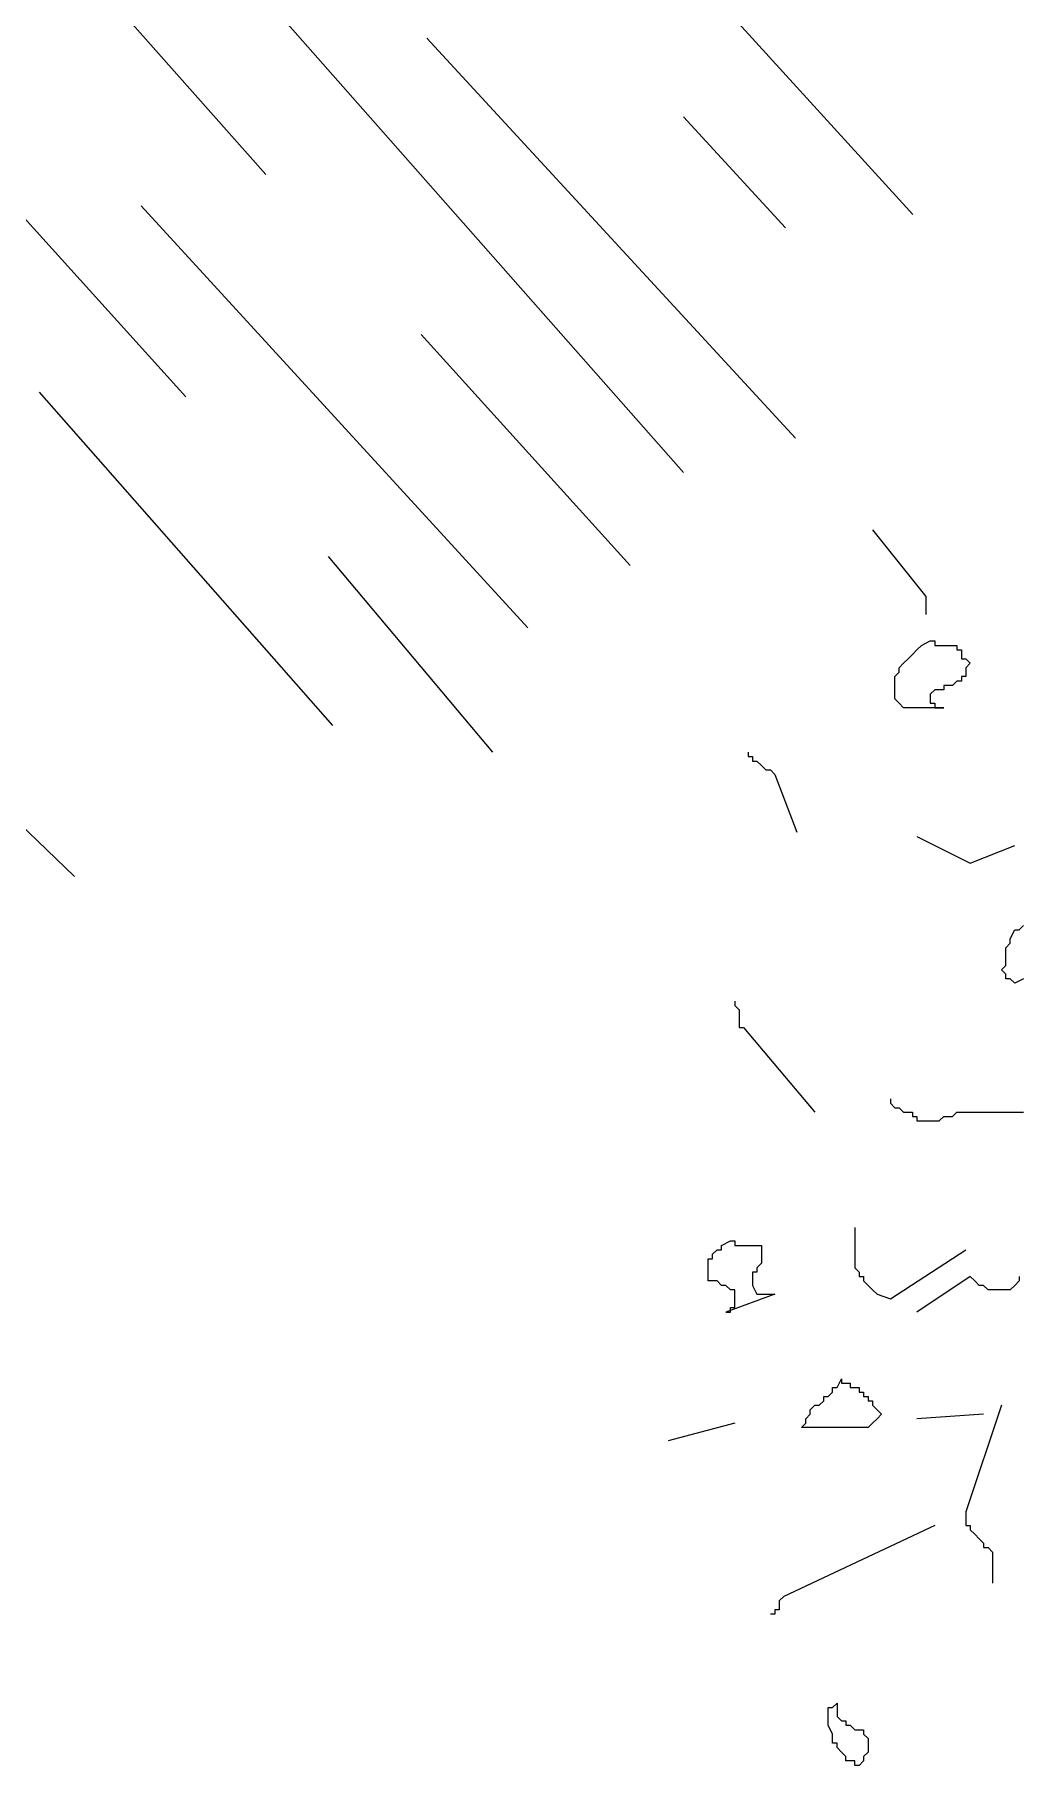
# Model space of a CAD drawing. Extents: x -13.6 to 7.2, y -12.8 to 13.
# Drawn here: x 2.368 to 3.062, y -4.645 to -3.427 of the extents above; entities that cross this region are included whole.
import ezdxf

# ---------------------------------------------------------------- set-up
doc = ezdxf.new("R2010")
doc.units = 0
doc.header["$MEASUREMENT"] = 0
for name, color, linetype in [('C-LAND-DecidShde1', 3, 'CONTINUOUS'), ('C-LAND-DecidShde1m', 3, 'CONTINUOUS'), ('C-LAND-PL-SHADE', 1, 'CONTINUOUS')]:
    doc.layers.add(name, color=color, linetype=linetype)

# ---------------------------------------------------------------- blocks, each defined once
blk = doc.blocks.new('DecidShde1m')
at = {"layer": 'C-LAND-DecidShde1m'}
blk.add_lwpolyline([(0.6327, 0.1613), (0.7108, 0.0863)], dxfattribs=at)
at = {"layer": 'C-LAND-PL-SHADE'}
blk.add_line((0.7577, 0.5581), (1.0296, 0.2613), dxfattribs=at)
for points in [[(0.5733, 1.0113), (1.139, 0.3706)], [(0.5265, 0.9394), (0.8452, 0.58)], [(1.1439, 0.7237), (1.3002, 0.5519)], [(0.5265, 0.7144), (0.789, 0.4238)], [(0.9584, 0.676), (1.2178, 0.3947)], [(1.139, 0.6206), (1.2108, 0.5425)], [(0.9546, 0.4675), (1.1015, 0.305)], [(0.6858, 0.4269), (0.8921, 0.1925)], [(0.889, 0.3113), (1.0046, 0.1738)]]:
    blk.add_lwpolyline(points, dxfattribs=at)
blk = doc.blocks.new('DecidShde1')
at = {"layer": 'C-LAND-DecidShde1'}
for points in [[(-0.4235, 0.4269), (-0.386, 0.38), (-0.386, 0.3769), (-0.386, 0.3738), (-0.386, 0.3706), (-0.386, 0.3675)], [(-0.511, 0.2706), (-0.511, 0.2675), (-0.5079, 0.2675), (-0.5079, 0.2644), (-0.5048, 0.2644), (-0.5017, 0.2613), (-0.4985, 0.2581), (-0.4954, 0.2581), (-0.4923, 0.255), (-0.4767, 0.2144)], [(-0.3923, 0.2113), (-0.3548, 0.1925), (-0.3235, 0.205)], [(-0.3173, 0.1113), (-0.3235, 0.1081), (-0.3267, 0.1113), (-0.3298, 0.1113), (-0.3298, 0.1144), (-0.3329, 0.1175), (-0.3298, 0.1206), (-0.3298, 0.1238), (-0.3298, 0.1269), (-0.3298, 0.13), (-0.3298, 0.1331), (-0.3267, 0.1363), (-0.3267, 0.1394), (-0.3235, 0.1456), (-0.3204, 0.1456), (-0.3173, 0.1488)], [(-0.5204, 0.0956), (-0.5204, 0.0925), (-0.5173, 0.0894), (-0.5173, 0.0863), (-0.5173, 0.0831), (-0.5173, 0.08), (-0.5173, 0.0769), (-0.5142, 0.0769), (-0.4642, 0.0175)], [(-0.411, 0.0269), (-0.411, 0.0238), (-0.4079, 0.0206), (-0.4048, 0.0206), (-0.4017, 0.0175), (-0.3985, 0.0175), (-0.3954, 0.0175), (-0.3954, 0.0144), (-0.3923, 0.0144), (-0.3923, 0.0113), (-0.386, 0.0113), (-0.3829, 0.0113), (-0.3767, 0.0113), (-0.3735, 0.0144), (-0.3673, 0.0144), (-0.3642, 0.0175), (-0.3579, 0.0175), (-0.3548, 0.0175), (-0.3485, 0.0175), (-0.3423, 0.0175), (-0.3392, 0.0175), (-0.3329, 0.0175), (-0.3267, 0.0175), (-0.3235, 0.0175), (-0.3173, 0.0175)], [(-0.436, -0.0637), (-0.436, -0.0669), (-0.436, -0.07), (-0.436, -0.0762), (-0.436, -0.0794), (-0.436, -0.0825), (-0.436, -0.0856), (-0.436, -0.0887), (-0.436, -0.0919), (-0.4329, -0.095), (-0.4329, -0.0981), (-0.4298, -0.0981), (-0.4298, -0.1012), (-0.4267, -0.1044), (-0.4235, -0.1075), (-0.4204, -0.1106), (-0.411, -0.1137), (-0.3579, -0.0794)], [(-0.3204, -0.0981), (-0.3204, -0.1012), (-0.3235, -0.1044), (-0.3267, -0.1075), (-0.3298, -0.1075), (-0.3329, -0.1075), (-0.336, -0.1075), (-0.3392, -0.1075), (-0.3423, -0.1075), (-0.3454, -0.1044), (-0.3485, -0.1044), (-0.3517, -0.1012), (-0.3548, -0.0981), (-0.3923, -0.1231)], [(-0.3329, -0.1887), (-0.3579, -0.2637), (-0.3579, -0.2669), (-0.3579, -0.27), (-0.3579, -0.2731), (-0.3548, -0.2731), (-0.3548, -0.2762), (-0.3517, -0.2794), (-0.3485, -0.2825), (-0.3454, -0.2856), (-0.3454, -0.2887), (-0.3423, -0.2887), (-0.3392, -0.2919), (-0.3392, -0.295), (-0.3392, -0.2981), (-0.3392, -0.3012), (-0.3392, -0.3044), (-0.3392, -0.3075), (-0.3392, -0.3106), (-0.3392, -0.3137)], [(-0.5204, -0.2012), (-0.5673, -0.2137)], [(-0.3454, -0.195), (-0.3923, -0.1981)], [(-0.3798, -0.2731), (-0.486, -0.3231), (-0.4892, -0.3262), (-0.4892, -0.3294), (-0.4892, -0.3325), (-0.4923, -0.3325), (-0.4923, -0.3356), (-0.4954, -0.3356)]]:
    blk.add_lwpolyline(points, dxfattribs=at)
for points in [[(-0.3798, 0.3488), (-0.3798, 0.3456), (-0.3767, 0.3456), (-0.3735, 0.3456), (-0.3704, 0.3456), (-0.3673, 0.3456), (-0.3642, 0.3456), (-0.3642, 0.3425), (-0.361, 0.3425), (-0.361, 0.3394), (-0.361, 0.3363), (-0.3579, 0.3363), (-0.3548, 0.3331), (-0.3579, 0.33), (-0.3579, 0.3269), (-0.3579, 0.3238), (-0.361, 0.3238), (-0.361, 0.3206), (-0.3642, 0.3206), (-0.3673, 0.3175), (-0.3704, 0.3175), (-0.3735, 0.3175), (-0.3735, 0.3144), (-0.3767, 0.3144), (-0.3798, 0.3144), (-0.3829, 0.3113), (-0.3829, 0.3081), (-0.3829, 0.305), (-0.3798, 0.305), (-0.3798, 0.3019), (-0.3767, 0.3019), (-0.3735, 0.3019), (-0.3985, 0.3019), (-0.4017, 0.3019), (-0.4048, 0.305), (-0.4079, 0.3081), (-0.4079, 0.3113), (-0.4079, 0.3144), (-0.4079, 0.3175), (-0.4079, 0.3206), (-0.4079, 0.3238), (-0.4048, 0.3269), (-0.4048, 0.33), (-0.4017, 0.3331), (-0.3985, 0.3363), (-0.3954, 0.3394), (-0.3923, 0.3425), (-0.3892, 0.3456), (-0.3829, 0.3488), (-0.3798, 0.3488)], [(-0.5204, -0.0731), (-0.5204, -0.0762), (-0.5173, -0.0762), (-0.5142, -0.0762), (-0.511, -0.0762), (-0.5079, -0.0762), (-0.5048, -0.0762), (-0.5017, -0.0762), (-0.5017, -0.0794), (-0.5017, -0.0825), (-0.5017, -0.0856), (-0.5017, -0.0887), (-0.5048, -0.0919), (-0.5048, -0.095), (-0.5079, -0.095), (-0.5079, -0.0981), (-0.5079, -0.1012), (-0.5079, -0.1044), (-0.5048, -0.1106), (-0.5017, -0.1106), (-0.4985, -0.1106), (-0.4954, -0.1106), (-0.4923, -0.1106), (-0.5267, -0.1231), (-0.5235, -0.1231), (-0.5235, -0.12), (-0.5204, -0.12), (-0.5204, -0.1169), (-0.5204, -0.1137), (-0.5204, -0.1106), (-0.5204, -0.1075), (-0.5235, -0.1075), (-0.5267, -0.1044), (-0.5298, -0.1044), (-0.5329, -0.1012), (-0.536, -0.1012), (-0.5392, -0.1012), (-0.5392, -0.0981), (-0.5392, -0.095), (-0.5392, -0.0919), (-0.5392, -0.0887), (-0.5392, -0.0856), (-0.536, -0.0856), (-0.536, -0.0825), (-0.5329, -0.0794), (-0.5298, -0.0794), (-0.5298, -0.0762), (-0.5235, -0.0731), (-0.5204, -0.0731)], [(-0.4329, -0.1762), (-0.4329, -0.1794), (-0.4298, -0.1794), (-0.4298, -0.1825), (-0.4267, -0.1825), (-0.4267, -0.1856), (-0.4235, -0.1856), (-0.4235, -0.1887), (-0.4204, -0.1919), (-0.4173, -0.195), (-0.4204, -0.1981), (-0.4235, -0.2012), (-0.4267, -0.2044), (-0.4298, -0.2044), (-0.4329, -0.2044), (-0.436, -0.2044), (-0.4392, -0.2044), (-0.4423, -0.2044), (-0.4454, -0.2044), (-0.4517, -0.2044), (-0.4548, -0.2044), (-0.4579, -0.2044), (-0.461, -0.2044), (-0.4642, -0.2044), (-0.4704, -0.2044), (-0.4735, -0.2044), (-0.4704, -0.2012), (-0.4704, -0.1981), (-0.4673, -0.195), (-0.4673, -0.1919), (-0.4642, -0.1887), (-0.461, -0.1887), (-0.4579, -0.1856), (-0.4579, -0.1825), (-0.4548, -0.1825), (-0.4517, -0.1794), (-0.4517, -0.1762), (-0.4485, -0.1762), (-0.4454, -0.17), (-0.4454, -0.1731), (-0.4423, -0.1731), (-0.4392, -0.1731), (-0.4392, -0.1762), (-0.436, -0.1762), (-0.4329, -0.1762)], [(-0.4485, -0.4012), (-0.4485, -0.4044), (-0.4485, -0.4075), (-0.4454, -0.4106), (-0.4423, -0.4106), (-0.4423, -0.4137), (-0.4392, -0.4137), (-0.436, -0.4169), (-0.4329, -0.4169), (-0.4298, -0.4169), (-0.4298, -0.42), (-0.4267, -0.4231), (-0.4267, -0.4262), (-0.4267, -0.4294), (-0.4267, -0.4325), (-0.4298, -0.4356), (-0.4298, -0.4387), (-0.4329, -0.4419), (-0.436, -0.4419), (-0.436, -0.4387), (-0.4392, -0.4387), (-0.4423, -0.4387), (-0.4423, -0.4356), (-0.4454, -0.4325), (-0.4485, -0.4294), (-0.4485, -0.4262), (-0.4517, -0.4262), (-0.4517, -0.4231), (-0.4517, -0.42), (-0.4548, -0.4137), (-0.4548, -0.4106), (-0.4548, -0.4075), (-0.4548, -0.4044), (-0.4548, -0.4012), (-0.4517, -0.4012), (-0.4485, -0.3981), (-0.4485, -0.4012)]]:
    blk.add_lwpolyline(points, close=True, dxfattribs=at)

msp = doc.modelspace()

# ---------------------------------------------------------------- block references
at = {"layer": 'C-LAND-DecidShde1m'}
msp.add_blockref('DecidShde1m', (1.6854, -4.1058), dxfattribs=at)

# ---------------------------------------------------------------- next in the draw order: block references
at = {"layer": 'C-LAND-DecidShde1'}
msp.add_blockref('DecidShde1', (3.3809, -4.2026), dxfattribs=at)

doc.saveas('drawing.dxf')
